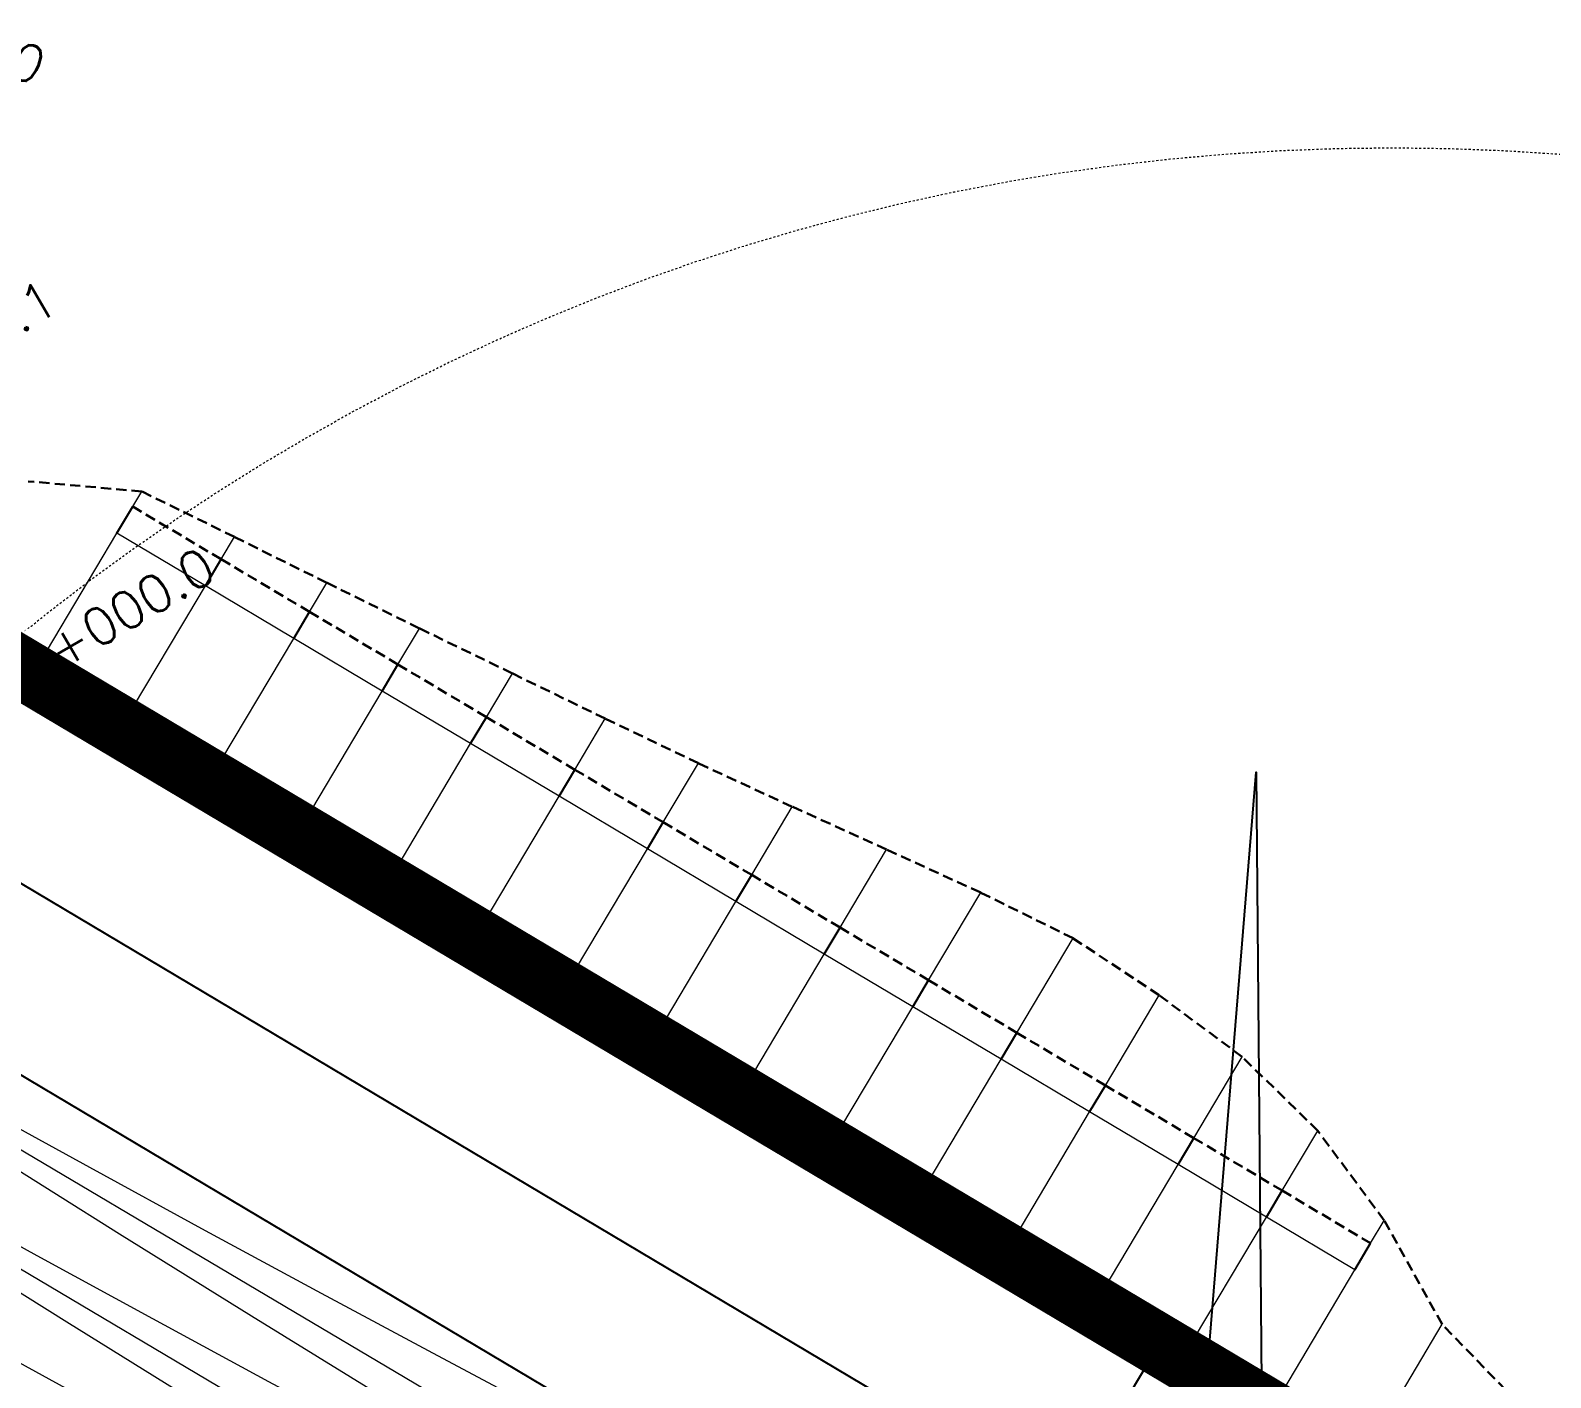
# Model space of a CAD drawing. Header units: metres. Extents: x 544752 to 548977, y 1840603 to 1844608.
# Drawn here: x 544942.3 to 545016.2, y 1843802 to 1843867.5 of the extents above; entities that cross this region are included whole.
import ezdxf

# ---------------------------------------------------------------- set-up
doc = ezdxf.new("R2010")
doc.units = ezdxf.units.M
doc.header["$MEASUREMENT"] = 0
doc.linetypes.add('ACAD_ISO02W100', pattern=[15, 12, -3])
doc.linetypes.add('Anordnung Grundriss$0$GESTRICHELT', pattern=[0.75, 0.5, -0.25])
doc.layers.add('Anordnung Grundriss$0$FBC-Windkraftstandort', color=7, linetype='Continuous')
doc.layers.add('C-ROAD', color=7, linetype='Continuous')
for name, color, linetype, lineweight in [('C-ROAD-CORR', 5, 'Continuous', 0), ('C-ROAD-LINK', 150, 'Continuous', 0), ('C-ROAD-SAMP-TEXT', 11, 'Continuous', 0), ('C-TOPO-FEAT', 94, 'Continuous', 5), ('Line5', 5, 'Continuous', 13), ('Line7', 7, 'Continuous', 20), ('Đường', 5, 'ACAD_ISO02W100', 5)]:
    doc.layers.add(name, color=color, linetype=linetype, lineweight=lineweight)

# ---------------------------------------------------------------- blocks, each defined once
blk = doc.blocks.new('TB')
at = {"layer": 'Anordnung Grundriss$0$FBC-Windkraftstandort', "color": 1, "ltscale": 0.2}
blk.add_lwpolyline([(-10.82, 8.256), (15.123, 74.058), (-4.205, 8.207)], dxfattribs=at)
at = {"layer": 'Defpoints', "color": 5, "linetype": 'Anordnung Grundriss$0$GESTRICHELT', "lineweight": 5, "ltscale": 0.2}
blk.add_circle((-0.405, 0), 105.728, dxfattribs=at)
blk = doc.blocks.new('FREFEWRFERWF')
at = {"layer": 'Line5', "color": 5}
for p, q in [((-12.755, -0.815), (-14.436, 70.206)), ((-7.212, -0.684), (-8.893, 70.337)), ((-1.669, -0.553), (-3.35, 70.468)), ((-8.702, 0.703), (-5.789, 0.772)), ((-3.159, 0.835), (-0.246, 0.904)), ((-14.245, 0.572), (-11.332, 0.641)), ((-3.362, -0.079), (0, 0)), ((-14.448, -0.342), (-11.086, -0.262)), ((-8.905, -0.211), (-5.543, -0.131))]:
    blk.add_line(p, q, dxfattribs=at)
at = {"layer": 'Line5', "color": 5, "flags": 128}
for points in [[(-14.864, 69.087), (-14.808, 69.184), (-14.743, 69.276), (-14.669, 69.36), (-14.586, 69.437), (-14.497, 69.505), (-14.401, 69.563), (-14.299, 69.612), (-14.193, 69.65), (-14.084, 69.678)], [(-14.084, 69.678), (-14.067, 69.679), (-14.05, 69.678), (-14.033, 69.673), (-14.018, 69.665), (-14.004, 69.655), (-13.993, 69.642), (-13.984, 69.627), (-13.978, 69.61), (-13.976, 69.593)], [(-13.976, 69.593), (-13.511, 61.838), (-13.083, 54.081), (-12.69, 46.322), (-12.333, 38.561), (-12.012, 30.799), (-11.726, 23.035), (-11.477, 15.27), (-11.264, 7.505), (-11.086, -0.262)], [(-9.331, 69.178), (-9.331, 69.183), (-9.331, 69.187), (-9.33, 69.192), (-9.329, 69.196), (-9.328, 69.201), (-9.327, 69.205), (-9.325, 69.21), (-9.323, 69.214), (-9.321, 69.218)], [(-9.321, 69.218), (-9.265, 69.316), (-9.2, 69.407), (-9.126, 69.491), (-9.043, 69.568), (-8.954, 69.636), (-8.858, 69.695), (-8.756, 69.743), (-8.65, 69.781), (-8.541, 69.809)], [(-8.541, 69.809), (-8.524, 69.811), (-8.507, 69.809), (-8.49, 69.804), (-8.475, 69.796), (-8.461, 69.786), (-8.45, 69.773), (-8.441, 69.758), (-8.435, 69.741), (-8.433, 69.724)], [(-8.433, 69.724), (-7.968, 61.969), (-7.54, 54.212), (-7.147, 46.453), (-6.79, 38.692), (-6.469, 30.93), (-6.183, 23.167), (-5.934, 15.402), (-5.721, 7.636), (-5.543, -0.131)], [(-3.788, 69.309), (-3.816, 62.714), (-3.866, 56.118), (-3.941, 49.523), (-4.038, 42.928), (-4.159, 36.333), (-4.303, 29.739), (-4.47, 23.145), (-4.66, 16.552), (-4.874, 9.96)], [(-3.788, 69.309), (-3.788, 69.314), (-3.788, 69.318), (-3.787, 69.323), (-3.786, 69.328), (-3.785, 69.332), (-3.784, 69.336), (-3.782, 69.341), (-3.78, 69.345), (-3.778, 69.349)], [(-3.778, 69.349), (-3.722, 69.447), (-3.657, 69.538), (-3.583, 69.623), (-3.5, 69.699), (-3.411, 69.767), (-3.315, 69.826), (-3.213, 69.874), (-3.107, 69.913), (-2.998, 69.94)], [(-2.998, 69.94), (-2.981, 69.942), (-2.964, 69.94), (-2.947, 69.935), (-2.932, 69.928), (-2.918, 69.917), (-2.907, 69.904), (-2.898, 69.889), (-2.892, 69.873), (-2.89, 69.855)], [(-2.89, 69.855), (-2.425, 62.1), (-1.997, 54.343), (-1.604, 46.584), (-1.247, 38.824), (-0.926, 31.061), (-0.64, 23.298), (-0.391, 15.533), (-0.178, 7.767), (0, 0)], [(-14.874, 69.047), (-14.902, 62.451), (-14.953, 55.856), (-15.027, 49.26), (-15.124, 42.665), (-15.245, 36.071), (-15.389, 29.476), (-15.556, 22.883), (-15.746, 16.29), (-15.96, 9.697)], [(-14.874, 69.047), (-14.874, 69.052), (-14.874, 69.056), (-14.873, 69.061), (-14.872, 69.065), (-14.871, 69.07), (-14.87, 69.074), (-14.868, 69.078), (-14.866, 69.083), (-14.864, 69.087)], [(-9.331, 69.178), (-9.359, 62.583), (-9.409, 55.987), (-9.484, 49.392), (-9.581, 42.796), (-9.702, 36.202), (-9.846, 29.607), (-10.013, 23.014), (-10.203, 16.421), (-10.417, 9.828)], [(-4.856, 9.817), (-4.86, 9.832), (-4.864, 9.848), (-4.867, 9.864), (-4.87, 9.879), (-4.872, 9.895), (-4.873, 9.911), (-4.874, 9.927), (-4.874, 9.944), (-4.874, 9.96)], [(-15.942, 9.554), (-15.946, 9.57), (-15.95, 9.585), (-15.953, 9.601), (-15.956, 9.617), (-15.958, 9.633), (-15.959, 9.649), (-15.96, 9.665), (-15.96, 9.681), (-15.96, 9.697)], [(-15.942, 9.554), (-15.601, 8.592), (-15.297, 7.618), (-15.031, 6.633), (-14.803, 5.638), (-14.613, 4.635), (-14.462, 3.625), (-14.351, 2.611), (-14.278, 1.592), (-14.245, 0.572)], [(-15.942, 9.554), (-15.644, 8.48), (-15.378, 7.396), (-15.145, 6.305), (-14.945, 5.208), (-14.779, 4.105), (-14.646, 2.998), (-14.546, 1.887), (-14.48, 0.773), (-14.448, -0.342)], [(-10.399, 9.686), (-10.403, 9.701), (-10.407, 9.717), (-10.41, 9.732), (-10.413, 9.748), (-10.415, 9.764), (-10.416, 9.78), (-10.417, 9.796), (-10.417, 9.812), (-10.417, 9.828)], [(-10.399, 9.686), (-10.058, 8.724), (-9.754, 7.749), (-9.488, 6.764), (-9.26, 5.769), (-9.07, 4.766), (-8.919, 3.756), (-8.807, 2.742), (-8.735, 1.724), (-8.702, 0.703)], [(-10.399, 9.686), (-10.101, 8.611), (-9.835, 7.527), (-9.602, 6.437), (-9.402, 5.339), (-9.236, 4.236), (-9.103, 3.129), (-9.003, 2.018), (-8.937, 0.904), (-8.905, -0.211)], [(-4.856, 9.817), (-4.515, 8.855), (-4.211, 7.88), (-3.945, 6.895), (-3.716, 5.9), (-3.527, 4.897), (-3.376, 3.888), (-3.264, 2.873), (-3.192, 1.855), (-3.159, 0.835)], [(-4.856, 9.817), (-4.558, 8.742), (-4.292, 7.659), (-4.059, 6.568), (-3.859, 5.47), (-3.693, 4.367), (-3.56, 3.26), (-3.46, 2.149), (-3.394, 1.036), (-3.362, -0.079)]]:
    blk.add_lwpolyline(points, dxfattribs=at)
at = {"layer": 'Line7', "color": 7}
for p, q in [((-4.871, 9.887), (-4.871, 9.887)), ((-4.871, 9.887), (-4.871, 9.887)), ((-4.871, 9.887), (-4.871, 9.887)), ((-0.236, 9.997), (-0.236, 9.997)), ((-0.236, 9.997), (-0.236, 9.997)), ((-0.236, 9.997), (-0.236, 9.997)), ((-15.957, 9.625), (-15.957, 9.625)), ((-15.957, 9.625), (-15.957, 9.625)), ((-15.957, 9.625), (-15.957, 9.625)), ((-11.323, 9.735), (-11.323, 9.735)), ((-11.322, 9.735), (-11.323, 9.735)), ((-11.323, 9.735), (-11.322, 9.735)), ((-10.414, 9.756), (-10.414, 9.756)), ((-10.414, 9.756), (-10.414, 9.756)), ((-10.414, 9.756), (-10.414, 9.756)), ((-5.78, 9.866), (-5.78, 9.866)), ((-5.779, 9.866), (-5.78, 9.866)), ((-5.78, 9.866), (-5.779, 9.866))]:
    blk.add_line(p, q, dxfattribs=at)
blk = doc.blocks.new('RFEWF34RF')
blk.add_lwpolyline([(467558.374, 1441381.465), (467628.374, 1441381.465), (467628.374, 1441366.465), (467558.374, 1441366.465)], close=True)
at = {"xscale": 0.9, "yscale": 0.9714285714285716, "zscale": 0.9714285714285716, "rotation": 268.6444939923905}
blk.add_blockref('FREFEWRFERWF', (467559.272, 1441366.935), dxfattribs=at)
blk = doc.blocks.new('GFERFERF')
blk.add_lwpolyline([(467513.374, 1441358.465), (467628.374, 1441358.465), (467628.374, 1441366.465), (467513.374, 1441366.465)], close=True)
blk = doc.blocks.new('VƯERFEWRFER')
blk.add_lwpolyline([(467558.374, 1441403.465), (467513.374, 1441403.465), (467513.374, 1441358.465), (467558.374, 1441358.465)], close=True)
blk = doc.blocks.new('fcwdăed')
at = {"xscale": -1, "rotation": 19.89216182940478}
for name, p in [('GFERFERF', (1396356.813, 242240.536, -3.316)), ('VƯERFEWRFER', (1396369.402, 242205.744, -3.316)), ('RFEWF34RF', (1396367.36, 242211.386, -3.316))]:
    blk.add_blockref(name, p, dxfattribs=at)

msp = doc.modelspace()

# ---------------------------------------------------------------- linework, layer by layer
at = {"layer": 'C-ROAD-CORR', "color": 160, "linetype": 'Continuous'}
for p, q in [((544947.307, 1843844.349, 767.073), (544947.748, 1843845.09, 767.935)), ((544947.307, 1843844.349, 767.073), (544947.748, 1843845.09, 767.935)), ((544947.307, 1843844.349, 767.073), (544947.748, 1843845.09, 767.935)), ((544947.307, 1843844.349, 767.073), (544947.748, 1843845.09, 767.935)), ((544955.901, 1843839.236, 766.873), (544956.74, 1843840.647, 768.515)), ((544955.901, 1843839.236, 766.873), (544956.74, 1843840.647, 768.515)), ((544955.901, 1843839.236, 766.873), (544956.74, 1843840.647, 768.515)), ((544955.901, 1843839.236, 766.873), (544956.74, 1843840.647, 768.515)), ((544955.134, 1843837.947, 766.843), (544955.901, 1843839.236, 766.873)), ((544955.134, 1843837.947, 766.843), (544955.901, 1843839.236, 766.873)), ((544960.197, 1843836.679, 766.773), (544961.24, 1843838.432, 768.812)), ((544960.197, 1843836.679, 766.773), (544961.24, 1843838.432, 768.812)), ((544960.197, 1843836.679, 766.773), (544961.24, 1843838.432, 768.812)), ((544960.197, 1843836.679, 766.773), (544961.24, 1843838.432, 768.812)), ((544959.43, 1843835.39, 766.743), (544960.197, 1843836.679, 766.773)), ((544959.43, 1843835.39, 766.743), (544960.197, 1843836.679, 766.773)), ((544964.494, 1843834.122, 766.673), (544965.757, 1843836.244, 769.142)), ((544964.494, 1843834.122, 766.673), (544965.757, 1843836.244, 769.142)), ((544964.494, 1843834.122, 766.673), (544965.757, 1843836.244, 769.142)), ((544964.494, 1843834.122, 766.673), (544965.757, 1843836.244, 769.142)), ((544955.339, 1843828.515, 758.743), (544959.43, 1843835.39, 766.743)), ((544955.339, 1843828.515, 758.743), (544959.43, 1843835.39, 766.743)), ((544955.339, 1843828.515, 758.743), (544959.43, 1843835.39, 766.743)), ((544963.727, 1843832.833, 766.643), (544964.494, 1843834.122, 766.673)), ((544963.727, 1843832.833, 766.643), (544964.494, 1843834.122, 766.673)), ((544968.791, 1843831.565, 766.573), (544970.268, 1843834.048, 769.462)), ((544968.791, 1843831.565, 766.573), (544970.268, 1843834.048, 769.462)), ((544968.791, 1843831.565, 766.573), (544970.268, 1843834.048, 769.462)), ((544968.791, 1843831.565, 766.573), (544970.268, 1843834.048, 769.462)), ((544959.636, 1843825.958, 758.643), (544963.727, 1843832.833, 766.643)), ((544959.636, 1843825.958, 758.643), (544963.727, 1843832.833, 766.643)), ((544959.636, 1843825.958, 758.643), (544963.727, 1843832.833, 766.643)), ((544968.024, 1843830.276, 766.543), (544968.791, 1843831.565, 766.573)), ((544968.024, 1843830.276, 766.543), (544968.791, 1843831.565, 766.573)), ((544973.088, 1843829.008, 766.473), (544974.794, 1843831.876, 769.81)), ((544973.088, 1843829.008, 766.473), (544974.794, 1843831.876, 769.81)), ((544973.088, 1843829.008, 766.473), (544974.794, 1843831.876, 769.81)), ((544973.088, 1843829.008, 766.473), (544974.794, 1843831.876, 769.81)), ((544963.933, 1843823.401, 758.543), (544968.024, 1843830.276, 766.543)), ((544963.933, 1843823.401, 758.543), (544968.024, 1843830.276, 766.543)), ((544963.933, 1843823.401, 758.543), (544968.024, 1843830.276, 766.543)), ((544977.384, 1843826.451, 766.373), (544979.359, 1843829.769, 770.234)), ((544977.384, 1843826.451, 766.373), (544979.359, 1843829.769, 770.234)), ((544977.384, 1843826.451, 766.373), (544979.359, 1843829.769, 770.234)), ((544977.384, 1843826.451, 766.373), (544979.359, 1843829.769, 770.234)), ((544972.32, 1843827.719, 766.443), (544973.088, 1843829.008, 766.473)), ((544972.32, 1843827.719, 766.443), (544973.088, 1843829.008, 766.473)), ((544968.229, 1843820.844, 758.443), (544972.32, 1843827.719, 766.443)), ((544968.229, 1843820.844, 758.443), (544972.32, 1843827.719, 766.443)), ((544968.229, 1843820.844, 758.443), (544972.32, 1843827.719, 766.443)), ((544981.681, 1843823.894, 766.273), (544983.936, 1843827.683, 770.682)), ((544981.681, 1843823.894, 766.273), (544983.936, 1843827.683, 770.682)), ((544981.681, 1843823.894, 766.273), (544983.936, 1843827.683, 770.682)), ((544981.681, 1843823.894, 766.273), (544983.936, 1843827.683, 770.682)), ((544976.617, 1843825.162, 766.343), (544977.384, 1843826.451, 766.373)), ((544976.617, 1843825.162, 766.343), (544977.384, 1843826.451, 766.373)), ((544985.978, 1843821.337, 766.173), (544988.512, 1843825.596, 771.128)), ((544985.978, 1843821.337, 766.173), (544988.512, 1843825.596, 771.128)), ((544985.978, 1843821.337, 766.173), (544988.512, 1843825.596, 771.128)), ((544985.978, 1843821.337, 766.173), (544988.512, 1843825.596, 771.128)), ((544972.526, 1843818.287, 758.343), (544976.617, 1843825.162, 766.343)), ((544972.526, 1843818.287, 758.343), (544976.617, 1843825.162, 766.343)), ((544972.526, 1843818.287, 758.343), (544976.617, 1843825.162, 766.343)), ((544980.914, 1843822.605, 766.243), (544981.681, 1843823.894, 766.273)), ((544980.914, 1843822.605, 766.243), (544981.681, 1843823.894, 766.273)), ((544990.275, 1843818.78, 766.073), (544993.007, 1843823.372, 771.416)), ((544990.275, 1843818.78, 766.073), (544993.007, 1843823.372, 771.416)), ((544990.275, 1843818.78, 766.073), (544993.007, 1843823.372, 771.416)), ((544990.275, 1843818.78, 766.073), (544993.007, 1843823.372, 771.416)), ((544976.823, 1843815.73, 758.243), (544980.914, 1843822.605, 766.243)), ((544976.823, 1843815.73, 758.243), (544980.914, 1843822.605, 766.243)), ((544976.823, 1843815.73, 758.243), (544980.914, 1843822.605, 766.243)), ((544985.211, 1843820.048, 766.143), (544985.978, 1843821.337, 766.173)), ((544985.211, 1843820.048, 766.143), (544985.978, 1843821.337, 766.173)), ((544994.571, 1843816.223, 765.973), (544997.181, 1843820.608, 771.076)), ((544994.571, 1843816.223, 765.973), (544997.181, 1843820.608, 771.076)), ((544994.571, 1843816.223, 765.973), (544997.181, 1843820.608, 771.076)), ((544994.571, 1843816.223, 765.973), (544997.181, 1843820.608, 771.076)), ((544981.12, 1843813.173, 758.143), (544985.211, 1843820.048, 766.143)), ((544981.12, 1843813.173, 758.143), (544985.211, 1843820.048, 766.143)), ((544981.12, 1843813.173, 758.143), (544985.211, 1843820.048, 766.143)), ((544989.507, 1843817.491, 766.043), (544990.275, 1843818.78, 766.073)), ((544989.507, 1843817.491, 766.043), (544990.275, 1843818.78, 766.073)), ((544985.416, 1843810.616, 758.043), (544989.507, 1843817.491, 766.043)), ((544985.416, 1843810.616, 758.043), (544989.507, 1843817.491, 766.043)), ((544985.416, 1843810.616, 758.043), (544989.507, 1843817.491, 766.043)), ((544998.868, 1843813.666, 765.873), (545001.217, 1843817.613, 770.465)), ((544998.868, 1843813.666, 765.873), (545001.217, 1843817.613, 770.465)), ((544998.868, 1843813.666, 765.873), (545001.217, 1843817.613, 770.465)), ((544998.868, 1843813.666, 765.873), (545001.217, 1843817.613, 770.465)), ((544993.804, 1843814.934, 765.943), (544994.571, 1843816.223, 765.973)), ((544993.804, 1843814.934, 765.943), (544994.571, 1843816.223, 765.973)), ((544989.713, 1843808.059, 757.943), (544993.804, 1843814.934, 765.943)), ((544989.713, 1843808.059, 757.943), (544993.804, 1843814.934, 765.943)), ((544989.713, 1843808.059, 757.943), (544993.804, 1843814.934, 765.943)), ((544998.101, 1843812.377, 765.843), (544998.868, 1843813.666, 765.873)), ((544998.101, 1843812.377, 765.843), (544998.868, 1843813.666, 765.873)), ((545003.165, 1843811.109, 765.773), (545004.895, 1843814.017, 769.156)), ((545003.165, 1843811.109, 765.773), (545004.895, 1843814.017, 769.156)), ((545003.165, 1843811.109, 765.773), (545004.895, 1843814.017, 769.156)), ((545003.165, 1843811.109, 765.773), (545004.895, 1843814.017, 769.156)), ((544994.01, 1843805.502, 757.843), (544998.101, 1843812.377, 765.843)), ((544994.01, 1843805.502, 757.843), (544998.101, 1843812.377, 765.843)), ((544994.01, 1843805.502, 757.843), (544998.101, 1843812.377, 765.843)), ((545002.398, 1843809.82, 765.743), (545003.165, 1843811.109, 765.773)), ((545002.398, 1843809.82, 765.743), (545003.165, 1843811.109, 765.773)), ((544998.307, 1843802.945, 757.743), (545002.398, 1843809.82, 765.743)), ((544998.307, 1843802.945, 757.743), (545002.398, 1843809.82, 765.743)), ((544998.307, 1843802.945, 757.743), (545002.398, 1843809.82, 765.743)), ((545007.461, 1843808.552, 765.673), (545008.121, 1843809.66, 766.962)), ((545007.461, 1843808.552, 765.673), (545008.121, 1843809.66, 766.962)), ((545007.461, 1843808.552, 765.673), (545008.121, 1843809.66, 766.962)), ((545007.461, 1843808.552, 765.673), (545008.121, 1843809.66, 766.962)), ((545006.694, 1843807.263, 765.643), (545007.461, 1843808.552, 765.673)), ((545006.694, 1843807.263, 765.643), (545007.461, 1843808.552, 765.673)), ((545002.603, 1843800.388, 757.643), (545006.694, 1843807.263, 765.643)), ((545002.603, 1843800.388, 757.643), (545006.694, 1843807.263, 765.643)), ((545002.603, 1843800.388, 757.643), (545006.694, 1843807.263, 765.643)), ((545006.9, 1843797.831, 757.543), (545010.936, 1843804.614, 765.435)), ((545006.9, 1843797.831, 757.543), (545010.936, 1843804.614, 765.435)), ((545006.9, 1843797.831, 757.543), (545010.936, 1843804.614, 765.435)), ((545006.9, 1843797.831, 757.543), (545010.936, 1843804.614, 765.435))]:
    msp.add_line(p, q, dxfattribs=at)
at = {"layer": 'C-ROAD-LINK', "color": 83, "linetype": 'Continuous', "lineweight": -3}
for p, q in [((544955.134, 1843837.947, 766.843), (544955.901, 1843839.236, 766.873)), ((544959.43, 1843835.39, 766.743), (544960.197, 1843836.679, 766.773)), ((544963.727, 1843832.833, 766.643), (544964.494, 1843834.122, 766.673)), ((544968.024, 1843830.276, 766.543), (544968.791, 1843831.565, 766.573)), ((544972.32, 1843827.719, 766.443), (544973.088, 1843829.008, 766.473)), ((544976.617, 1843825.162, 766.343), (544977.384, 1843826.451, 766.373)), ((544980.914, 1843822.605, 766.243), (544981.681, 1843823.894, 766.273)), ((544985.211, 1843820.048, 766.143), (544985.978, 1843821.337, 766.173)), ((544989.507, 1843817.491, 766.043), (544990.275, 1843818.78, 766.073)), ((544993.804, 1843814.934, 765.943), (544994.571, 1843816.223, 765.973)), ((544998.101, 1843812.377, 765.843), (544998.868, 1843813.666, 765.873)), ((545002.398, 1843809.82, 765.743), (545003.165, 1843811.109, 765.773)), ((545006.694, 1843807.263, 765.643), (545007.461, 1843808.552, 765.673))]:
    msp.add_line(p, q, dxfattribs=at)

# ---------------------------------------------------------------- block references
at = {"rotation": 309.3513282273531}
msp.add_blockref('fcwdăed', (-863020.601, 1292227.803, 1000002.316), dxfattribs=at)
at = {"layer": 'Đường', "rotation": 16.85361158989377}
msp.add_blockref('TB', (545008.9, 1843756.179), dxfattribs=at)

# ---------------------------------------------------------------- next in the draw order: texts
at = {"layer": 'C-ROAD-SAMP-TEXT', "color": 1, "linetype": 'Continuous', "lineweight": -3, "char_height": 1.8, "attachment_point": 5, "bg_fill": 3, "box_fill_scale": 1.416667, "bg_fill_color": 256, "bg_fill_true_color": 13158600, "bg_fill_transparency": 0}
for s, insert, width, rotation in [('{\\Fsimplex.shx|c0;0+041.5}', (544936.873, 1843864.003), 10.908, 348.42488), ('{\\Fsimplex.shx|c0;0+015.1}', (544938.87, 1843852.022), 10.12886, 30.50023), ('{\\Fsimplex.shx|c0;0+000.0}', (544946.526, 1843839.025), 11.25429, 30.50023)]:
    msp.add_mtext(s, dxfattribs=dict(at, insert=insert, width=width, rotation=rotation))

# ---------------------------------------------------------------- next in the draw order: linework, layer by layer
at = {"layer": 'C-ROAD', "color": 1, "linetype": 'ACAD_ISO02W100', "lineweight": 60, "ltscale": 0.1, "const_width": 3, "flags": 128}
msp.add_lwpolyline([(545035.935, 1843780.553), (544937.11, 1843839.363)], dxfattribs=at)
at = {"layer": 'C-ROAD-CORR', "color": 160, "linetype": 'Continuous'}
for p, q in [((544946.54, 1843843.06, 767.043), (544947.307, 1843844.349, 767.073)), ((544946.54, 1843843.06, 767.043), (544947.307, 1843844.349, 767.073)), ((544942.449, 1843836.186, 759.043), (544946.54, 1843843.06, 767.043)), ((544942.449, 1843836.186, 759.043), (544946.54, 1843843.06, 767.043)), ((544942.449, 1843836.186, 759.043), (544946.54, 1843843.06, 767.043)), ((544951.604, 1843841.793, 766.973), (544952.248, 1843842.876, 768.233)), ((544951.604, 1843841.793, 766.973), (544952.248, 1843842.876, 768.233)), ((544951.604, 1843841.793, 766.973), (544952.248, 1843842.876, 768.233)), ((544951.604, 1843841.793, 766.973), (544952.248, 1843842.876, 768.233)), ((544950.837, 1843840.503, 766.943), (544951.604, 1843841.793, 766.973)), ((544950.837, 1843840.503, 766.943), (544951.604, 1843841.793, 766.973)), ((544946.746, 1843833.629, 758.943), (544950.837, 1843840.503, 766.943)), ((544946.746, 1843833.629, 758.943), (544950.837, 1843840.503, 766.943)), ((544946.746, 1843833.629, 758.943), (544950.837, 1843840.503, 766.943)), ((544951.042, 1843831.072, 758.843), (544955.134, 1843837.947, 766.843)), ((544951.042, 1843831.072, 758.843), (544955.134, 1843837.947, 766.843)), ((544951.042, 1843831.072, 758.843), (544955.134, 1843837.947, 766.843))]:
    msp.add_line(p, q, dxfattribs=at)
at = {"layer": 'C-ROAD-CORR', "color": 11, "linetype": 'Anordnung Grundriss$0$GESTRICHELT', "lineweight": 30}
for points in [[(545014.535, 1843800.885, 763.971), (545010.936, 1843804.614, 765.435), (545008.121, 1843809.66, 766.962), (545004.895, 1843814.017, 769.156), (545001.217, 1843817.613, 770.465), (544997.181, 1843820.608, 771.076), (544993.007, 1843823.372, 771.416), (544988.512, 1843825.596, 771.128), (544983.936, 1843827.683, 770.682), (544979.359, 1843829.769, 770.234), (544974.794, 1843831.876, 769.81), (544970.268, 1843834.048, 769.462), (544965.757, 1843836.244, 769.142), (544961.24, 1843838.432, 768.812), (544956.74, 1843840.647, 768.515), (544952.248, 1843842.876, 768.233), (544947.748, 1843845.09, 767.935), (544942.221, 1843845.579, 767.098)], [(545007.461, 1843808.552, 765.673), (545003.165, 1843811.109, 765.773), (544998.868, 1843813.666, 765.873), (544994.571, 1843816.223, 765.973), (544990.275, 1843818.78, 766.073), (544985.978, 1843821.337, 766.173), (544981.681, 1843823.894, 766.273), (544977.384, 1843826.451, 766.373), (544973.088, 1843829.008, 766.473), (544968.791, 1843831.565, 766.573), (544964.494, 1843834.122, 766.673), (544960.197, 1843836.679, 766.773), (544955.901, 1843839.236, 766.873), (544951.604, 1843841.793, 766.973), (544947.307, 1843844.349, 767.073)], [(545002.603, 1843800.388, 757.643), (544998.307, 1843802.945, 757.743), (544994.01, 1843805.502, 757.843), (544989.713, 1843808.059, 757.943), (544985.416, 1843810.616, 758.043), (544981.12, 1843813.173, 758.143), (544976.823, 1843815.73, 758.243), (544972.526, 1843818.287, 758.343), (544968.229, 1843820.844, 758.443), (544963.933, 1843823.401, 758.543), (544959.636, 1843825.958, 758.643), (544955.339, 1843828.515, 758.743), (544951.042, 1843831.072, 758.843), (544946.746, 1843833.629, 758.943), (544942.449, 1843836.186, 759.043), (544938.152, 1843838.743, 759.143)]]:
    msp.add_polyline3d(points, dxfattribs=at)
at = {"layer": 'C-ROAD-CORR', "color": 1, "linetype": 'Anordnung Grundriss$0$GESTRICHELT', "lineweight": 30}
for points in [[(545014.535, 1843800.885, 763.971), (545010.936, 1843804.614, 765.435), (545008.121, 1843809.66, 766.962), (545004.895, 1843814.017, 769.156), (545001.217, 1843817.613, 770.465), (544997.181, 1843820.608, 771.076), (544993.007, 1843823.372, 771.416), (544988.512, 1843825.596, 771.128), (544983.936, 1843827.683, 770.682), (544979.359, 1843829.769, 770.234), (544974.794, 1843831.876, 769.81), (544970.268, 1843834.048, 769.462), (544965.757, 1843836.244, 769.142), (544961.24, 1843838.432, 768.812), (544956.74, 1843840.647, 768.515), (544952.248, 1843842.876, 768.233), (544947.748, 1843845.09, 767.935), (544942.221, 1843845.579, 767.098)], [(545002.603, 1843800.388, 757.643), (544998.307, 1843802.945, 757.743), (544994.01, 1843805.502, 757.843), (544989.713, 1843808.059, 757.943), (544985.416, 1843810.616, 758.043), (544981.12, 1843813.173, 758.143), (544976.823, 1843815.73, 758.243), (544972.526, 1843818.287, 758.343), (544968.229, 1843820.844, 758.443), (544963.933, 1843823.401, 758.543), (544959.636, 1843825.958, 758.643), (544955.339, 1843828.515, 758.743), (544951.042, 1843831.072, 758.843), (544946.746, 1843833.629, 758.943), (544942.449, 1843836.186, 759.043), (544938.152, 1843838.743, 759.143)]]:
    msp.add_polyline3d(points, dxfattribs=at)
at = {"layer": 'C-ROAD-LINK', "color": 83, "linetype": 'Continuous', "lineweight": -3}
for p, q in [((544946.54, 1843843.06, 767.043), (544947.307, 1843844.349, 767.073)), ((544950.837, 1843840.503, 766.943), (544951.604, 1843841.793, 766.973))]:
    msp.add_line(p, q, dxfattribs=at)
at = {"layer": 'C-TOPO-FEAT', "color": 94, "linetype": 'Continuous', "lineweight": 0, "ltscale": 2}
msp.add_polyline3d([(545006.694, 1843807.263, 765.643), (545002.398, 1843809.82, 765.743), (544998.101, 1843812.377, 765.843), (544993.804, 1843814.934, 765.943), (544989.507, 1843817.491, 766.043), (544985.211, 1843820.048, 766.143), (544980.914, 1843822.605, 766.243), (544976.617, 1843825.162, 766.343), (544972.32, 1843827.719, 766.443), (544968.024, 1843830.276, 766.543), (544963.727, 1843832.833, 766.643), (544959.43, 1843835.39, 766.743), (544955.134, 1843837.947, 766.843), (544950.837, 1843840.503, 766.943), (544946.54, 1843843.06, 767.043)], dxfattribs=at)

# ---------------------------------------------------------------- next in the draw order: texts
at = {"layer": 'C-ROAD-SAMP-TEXT', "color": 1, "linetype": 'Continuous', "lineweight": -3, "insert": (544938.139, 1843867.811), "char_height": 1.8, "width": 11.25429, "attachment_point": 5, "rotation": 334.80408, "bg_fill": 3, "box_fill_scale": 1.416667, "bg_fill_color": 256, "bg_fill_true_color": 13158600, "bg_fill_transparency": 0}
msp.add_mtext('{\\Fsimplex.shx|c0;0+050.0}', dxfattribs=at)

doc.saveas('drawing.dxf')
